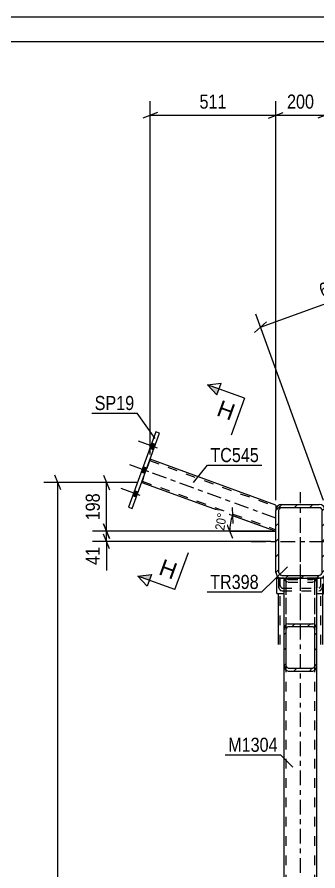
# Model space of a CAD drawing. Header units: millimetres. Extents: x -136 to 1053, y -541 to 300.
# Drawn here: x 777.4 to 838.5, y 126.4 to 299.9 of the extents above; entities that cross this region are included whole.
import ezdxf

# ---------------------------------------------------------------- set-up
doc = ezdxf.new("R2010")
doc.units = ezdxf.units.MM
doc.linetypes.add('DXK_LINE_DOT2', pattern=[3.9198, 1.9599, -1.9599])
doc.linetypes.add('DXK_LINE_DOT3', pattern=[5.9187, 2.979, -0.9799, 0.9799, -0.9799])
doc.styles.add('Arial', font='arial.ttf', dxfattribs={"height": 0.2})
doc.styles.add('Arial Narrow', font='ARIALN.TTF', dxfattribs={"height": 0.2})

# ---------------------------------------------------------------- blocks, each defined once
blk = doc.blocks.new('Unknown-335479020-1133')
at = {"color": 5, "linetype": 'Continuous'}
for p, q in [((1052.57, 299.9), (-136.43, 299.9)), ((1047.57, 294.9), (-131.43, 294.9))]:
    blk.add_line(p, q, dxfattribs=at)
blk = doc.blocks.new('Bolt-335479020-1914 - 1900')
at = {"linetype": 'Continuous'}
for points in [[(805.11, 212.02), (805.48, 213.05), (804.73, 213.33), (804.36, 212.29)], [(805.11, 212.02), (805.48, 213.05), (804.73, 213.33), (804.36, 212.29)], [(805.11, 212.02), (805.48, 213.05), (804.73, 213.33), (804.36, 212.29)], [(803.36, 207.2), (803.73, 208.24), (802.98, 208.51), (802.6, 207.48)], [(803.36, 207.2), (803.73, 208.24), (802.98, 208.51), (802.6, 207.48)], [(801.6, 202.39), (801.98, 203.42), (801.23, 203.69), (800.85, 202.66)], [(801.6, 202.39), (801.98, 203.42), (801.23, 203.69), (800.85, 202.66)], [(801.6, 202.39), (801.98, 203.42), (801.23, 203.69), (800.85, 202.66)]]:
    blk.add_hatch(color=1, dxfattribs=at).paths.add_polyline_path(points)
at = {"color": 1, "linetype": 'Continuous'}
for p, q in [((805.91, 212.31), (802.01, 213.73)), ((805.91, 212.31), (802.01, 213.73)), ((805.91, 212.31), (802.01, 213.73)), ((805.11, 212.02), (804.36, 212.29)), ((805.11, 212.02), (804.36, 212.29)), ((805.11, 212.02), (804.36, 212.29)), ((805.48, 213.05), (804.73, 213.33)), ((805.48, 213.05), (804.73, 213.33)), ((805.48, 213.05), (804.73, 213.33)), ((804.15, 207.5), (800.25, 208.92)), ((804.15, 207.5), (800.25, 208.92)), ((803.73, 208.24), (802.98, 208.51)), ((803.73, 208.24), (802.98, 208.51)), ((803.36, 207.2), (802.6, 207.48)), ((803.36, 207.2), (802.6, 207.48)), ((802.4, 202.68), (798.5, 204.1)), ((802.4, 202.68), (798.5, 204.1)), ((802.4, 202.68), (798.5, 204.1)), ((801.98, 203.42), (801.23, 203.69)), ((801.98, 203.42), (801.23, 203.69)), ((801.98, 203.42), (801.23, 203.69)), ((801.6, 202.39), (800.85, 202.66)), ((801.6, 202.39), (800.85, 202.66)), ((801.6, 202.39), (800.85, 202.66))]:
    blk.add_line(p, q, dxfattribs=at)
blk = doc.blocks.new('Part-335479020-1931 - 1900')
at = {"color": 7, "linetype": 'DXK_LINE_DOT3'}
blk.add_line((834.94, 177.85), (834.94, 193.18), dxfattribs=at)
at = {"color": 7, "linetype": 'DXK_LINE_DOT2'}
for p, q in [((839.44, 185.89), (830.44, 185.89)), ((830.44, 185.89), (830.84, 185.89)), ((830.44, 185.89), (830.44, 182.82)), ((830.84, 172.45), (830.84, 185.89)), ((839.04, 172.45), (839.04, 185.89)), ((839.44, 182.82), (839.44, 185.89)), ((830.44, 184.48), (830.5, 184.04)), ((830.87, 184.26), (830.84, 184.48)), ((831.24, 183.9), (831.09, 183.94)), ((831.24, 183.9), (838.64, 183.9)), ((838.79, 183.94), (838.64, 183.9)), ((839.04, 184.48), (839.01, 184.26)), ((839.38, 184.04), (839.44, 184.48)), ((830.93, 183.41), (831.24, 183.32)), ((831.24, 183.32), (838.64, 183.32)), ((838.64, 183.32), (838.95, 183.41))]:
    blk.add_line(p, q, dxfattribs=at)
at = {"color": 2, "linetype": 'Continuous'}
for p, q in [((830.44, 172.45), (830.44, 182.82)), ((839.44, 172.45), (839.44, 182.82))]:
    blk.add_line(p, q, dxfattribs=at)
at = {"color": 7, "linetype": 'DXK_LINE_DOT2'}
for centre, radius, start, end in [((831.53, 184.28), 1.06, 193.2949, 235.5336), ((831.39, 184.38), 0.532, 193.2949, 235.5336), ((838.49, 184.38), 0.532, 304.4664, 346.7051), ((838.34, 184.28), 1.06, 304.4664, 346.7051)]:
    blk.add_arc(centre, radius, start, end, dxfattribs=at)
blk = doc.blocks.new('Part-335479020-1923 - 1900')
at = {"linetype": 'Continuous'}
h = blk.add_hatch(dxfattribs=at)
h.set_pattern_fill('', scale=0.7, style=0, pattern_type=0)
h.set_pattern_definition([(45, (831.6393, 168.207), (-1.57154, 1.57154), [])])
h.paths.add_polyline_path([(831.64, 175.5), (831.64, 168.21), (831.7, 167.76), (831.87, 167.38), (832.13, 167.13), (832.44, 167.04), (837.44, 167.04), (837.75, 167.13), (838, 167.38), (838.18, 167.76), (838.24, 168.21), (838.24, 175.5), (838.18, 175.95), (838, 176.32), (837.75, 176.58), (837.44, 176.67), (832.44, 176.67), (832.13, 176.58), (831.87, 176.32), (831.7, 175.95)])
h.paths.add_polyline_path([(832.16, 175.91), (832.29, 176.04), (832.44, 176.08), (837.44, 176.08), (837.59, 176.04), (837.72, 175.91), (837.81, 175.72), (837.84, 175.5), (837.84, 168.21), (837.81, 167.98), (837.72, 167.79), (837.59, 167.67), (837.44, 167.62), (832.44, 167.62), (832.29, 167.67), (832.16, 167.79), (832.07, 167.98), (832.04, 168.21), (832.04, 175.5), (832.07, 175.72)])
at = {"color": 2, "linetype": 'Continuous'}
for p, q in [((831.64, 175.5), (831.64, 185.89)), ((838.24, 175.5), (838.24, 185.89)), ((831.7, 175.95), (831.64, 175.5)), ((831.64, 168.21), (831.64, 175.5)), ((832.04, 175.5), (832.07, 175.72)), ((832.04, 168.21), (832.04, 175.5)), ((832.44, 176.67), (832.13, 176.58)), ((832.29, 176.04), (832.44, 176.08)), ((832.44, 176.67), (837.44, 176.67)), ((832.44, 176.08), (837.44, 176.08)), ((837.75, 176.58), (837.44, 176.67)), ((837.44, 176.08), (837.59, 176.04)), ((837.81, 175.72), (837.84, 175.5)), ((837.84, 168.21), (837.84, 175.5)), ((838.24, 175.5), (838.18, 175.95)), ((838.24, 168.21), (838.24, 175.5)), ((831.64, 168.21), (831.7, 167.76)), ((832.07, 167.98), (832.04, 168.21)), ((832.13, 167.13), (832.44, 167.04)), ((832.44, 167.62), (832.29, 167.67)), ((832.44, 167.62), (837.44, 167.62)), ((832.44, 167.04), (837.44, 167.04)), ((837.59, 167.67), (837.44, 167.62)), ((837.44, 167.04), (837.75, 167.13)), ((837.84, 168.21), (837.81, 167.98)), ((838.18, 167.76), (838.24, 168.21))]:
    blk.add_line(p, q, dxfattribs=at)
at = {"color": 7, "linetype": 'DXK_LINE_DOT2'}
for p, q in [((838.24, 185.89), (831.64, 185.89)), ((831.64, 185.89), (831.7, 185.89)), ((831.7, 185.8), (831.69, 185.89)), ((832.04, 168.21), (832.04, 185.89)), ((832.13, 185.89), (832.16, 185.83)), ((832.16, 185.83), (832.29, 185.71)), ((832.29, 185.71), (832.44, 185.66)), ((832.44, 185.66), (837.44, 185.66)), ((837.44, 185.66), (837.59, 185.71)), ((837.59, 185.71), (837.72, 185.83)), ((837.72, 185.83), (837.75, 185.89)), ((837.84, 168.21), (837.84, 185.89)), ((838.19, 185.89), (838.18, 185.8)), ((832.44, 185.08), (832.13, 185.17)), ((832.44, 185.08), (837.44, 185.08)), ((837.75, 185.17), (837.44, 185.08)), ((831.64, 168.21), (831.64, 175.5)), ((838.24, 168.21), (838.24, 175.5))]:
    blk.add_line(p, q, dxfattribs=at)
for centre, start, end in [((832.73, 186.04), 193.3122, 235.563), ((837.14, 186.04), 304.437, 346.6878)]:
    blk.add_arc(centre, 1.06, start, end, dxfattribs=at)
at = {"color": 2, "linetype": 'Continuous'}
for centre, radius, start, end in [((832.73, 175.7), 1.06, 124.437, 166.6878), ((832.59, 175.6), 0.531, 124.437, 166.6878), ((837.29, 175.6), 0.531, 13.3122, 55.563), ((837.14, 175.7), 1.06, 13.3122, 55.563), ((832.73, 168.01), 1.06, 193.3122, 235.563), ((832.59, 168.11), 0.531, 193.3122, 235.563), ((837.29, 168.11), 0.531, 304.437, 346.6878), ((837.14, 168.01), 1.06, 304.437, 346.6878)]:
    blk.add_arc(centre, radius, start, end, dxfattribs=at)
blk = doc.blocks.new('Part-335479020-1949 - 1900')
at = {"color": 7, "linetype": 'DXK_LINE_DOT3'}
blk.add_line((834.94, 31.39), (834.94, 195.89), dxfattribs=at)
at = {"color": 7, "linetype": 'DXK_LINE_DOT2'}
for p, q in [((838.24, 185.89), (831.64, 185.89)), ((831.64, 185.89), (831.7, 185.89)), ((831.64, 168.21), (831.64, 185.89)), ((832.04, 41.39), (832.04, 185.89)), ((837.84, 41.39), (837.84, 185.89)), ((838.24, 168.21), (838.24, 185.89)), ((831.64, 41.39), (831.64, 59.34)), ((838.24, 41.39), (838.24, 59.34)), ((831.64, 41.39), (838.24, 41.39))]:
    blk.add_line(p, q, dxfattribs=at)
at = {"color": 2, "linetype": 'Continuous'}
for p, q in [((831.64, 59.34), (831.64, 168.21)), ((838.24, 59.34), (838.24, 168.21))]:
    blk.add_line(p, q, dxfattribs=at)
blk = doc.blocks.new('Part-335479020-1976 - 1900')
at = {"color": 7, "linetype": 'DXK_LINE_DOT2'}
for p, q in [((804.4, 210.07), (802.69, 205.37)), ((804.3, 209.79), (829.94, 200.45)), ((802.79, 205.65), (829.94, 195.77)), ((829.94, 200.77), (829.94, 200.59)), ((829.94, 195.45), (829.94, 199.69))]:
    blk.add_line(p, q, dxfattribs=at)
at = {"color": 2, "linetype": 'Continuous'}
for p, q in [((829.94, 200.77), (804.4, 210.07)), ((802.69, 205.37), (829.94, 195.45)), ((829.94, 200.77), (829.94, 200.72)), ((829.94, 200.72), (829.94, 200.59)), ((829.94, 200.59), (829.94, 200.13)), ((829.94, 200.13), (829.94, 199.69))]:
    blk.add_line(p, q, dxfattribs=at)
at = {"color": 7, "linetype": 'DXK_LINE_DOT3'}
blk.add_line((829.94, 198.11), (803.54, 207.72), dxfattribs=at)
blk = doc.blocks.new('Part-335479020-2061 - 1900')
at = {"color": 2, "linetype": 'Continuous'}
for p, q in [((805.57, 215.63), (800.01, 200.36)), ((800.76, 200.08), (806.32, 215.35)), ((806.32, 215.35), (805.57, 215.63)), ((800.01, 200.36), (800.76, 200.08))]:
    blk.add_line(p, q, dxfattribs=at)
blk = doc.blocks.new('Part-335479020-2111 - 1900')
at = {"color": 7, "linetype": 'DXK_LINE_DOT2'}
for p, q in [((839.74, 185.89), (838.24, 185.89)), ((838.24, 185.89), (838.24, 185.89)), ((838.74, 185.89), (838.24, 185.89)), ((838.24, 185.89), (838.24, 182.82)), ((838.24, 182.82), (839.74, 182.82)), ((839.74, 182.82), (839.74, 182.82))]:
    blk.add_line(p, q, dxfattribs=at)
at = {"color": 2, "linetype": 'Continuous'}
for p, q in [((839.74, 185.89), (838.74, 185.89)), ((839.74, 185.89), (839.74, 185.89)), ((839.74, 182.82), (839.74, 185.89)), ((838.24, 182.82), (839.74, 182.82))]:
    blk.add_line(p, q, dxfattribs=at)
blk = doc.blocks.new('Part-335479020-2114 - 1900')
at = {"color": 2, "linetype": 'Continuous'}
for p, q in [((830.14, 185.89), (830.14, 185.89)), ((830.14, 185.89), (831.14, 185.89)), ((830.14, 182.82), (830.14, 185.89)), ((830.14, 182.82), (831.64, 182.82))]:
    blk.add_line(p, q, dxfattribs=at)
at = {"color": 7, "linetype": 'DXK_LINE_DOT2'}
for p, q in [((831.64, 185.89), (830.14, 185.89)), ((831.14, 185.89), (831.64, 185.89)), ((831.64, 185.89), (831.64, 185.89)), ((831.64, 182.82), (831.64, 185.89)), ((830.14, 182.82), (830.14, 182.82)), ((830.14, 182.82), (831.64, 182.82))]:
    blk.add_line(p, q, dxfattribs=at)
blk = doc.blocks.new('Part-335479020-2156 - 1900')
at = {"linetype": 'Continuous'}
h = blk.add_hatch(dxfattribs=at)
h.set_pattern_fill('', scale=0.7, style=0, pattern_type=0)
h.set_pattern_definition([(45, (829.9393, 187.094), (-1.57154, 1.57154), [])])
h.paths.add_polyline_path([(829.94, 199.69), (829.94, 187.09), (830.03, 186.63), (830.29, 186.25), (830.68, 185.99), (831.14, 185.89), (838.74, 185.89), (839.2, 185.99), (839.59, 186.25), (839.85, 186.63), (839.94, 187.09), (839.94, 199.69), (839.85, 200.15), (839.59, 200.54), (839.2, 200.8), (838.74, 200.89), (831.14, 200.89), (830.68, 200.8), (830.29, 200.54), (830.03, 200.15)])
h.paths.add_polyline_path([(830.72, 200.12), (830.91, 200.25), (831.14, 200.29), (838.74, 200.29), (838.97, 200.25), (839.16, 200.12), (839.29, 199.92), (839.34, 199.69), (839.34, 187.09), (839.29, 186.86), (839.16, 186.67), (838.97, 186.54), (838.74, 186.49), (831.14, 186.49), (830.91, 186.54), (830.72, 186.67), (830.58, 186.86), (830.54, 187.09), (830.54, 199.69), (830.58, 199.92)])
at = {"color": 7, "linetype": 'DXK_LINE_DOT3'}
for p, q in [((834.94, 183.39), (834.94, 203.39)), ((824.94, 193.39), (844.94, 193.39))]:
    blk.add_line(p, q, dxfattribs=at)
at = {"color": 2, "linetype": 'Continuous'}
for p, q in [((830.03, 200.15), (829.94, 199.69)), ((829.94, 187.09), (829.94, 199.69)), ((830.54, 199.69), (830.58, 199.92)), ((830.54, 187.09), (830.54, 199.69)), ((831.14, 200.89), (830.68, 200.8)), ((830.91, 200.25), (831.14, 200.29)), ((831.14, 200.89), (838.74, 200.89)), ((831.14, 200.29), (838.74, 200.29)), ((839.2, 200.8), (838.74, 200.89)), ((838.74, 200.29), (838.97, 200.25)), ((839.29, 199.92), (839.34, 199.69)), ((839.34, 187.09), (839.34, 199.69)), ((839.94, 199.69), (839.85, 200.15)), ((839.94, 187.09), (839.94, 199.69)), ((829.94, 187.09), (830.03, 186.63)), ((830.58, 186.86), (830.54, 187.09)), ((830.68, 185.99), (831.14, 185.89)), ((831.14, 186.49), (830.91, 186.54)), ((831.14, 186.49), (838.74, 186.49)), ((831.14, 185.89), (838.74, 185.89)), ((838.97, 186.54), (838.74, 186.49)), ((838.74, 185.89), (839.2, 185.99)), ((839.34, 187.09), (839.29, 186.86)), ((839.85, 186.63), (839.94, 187.09))]:
    blk.add_line(p, q, dxfattribs=at)
for centre, radius, start, end in [((831.14, 199.69), 1.2, 112.5, 157.5), ((831.14, 199.69), 0.6, 112.5, 157.5), ((838.74, 199.69), 0.6, 22.5, 67.5), ((838.74, 199.69), 1.2, 22.5, 67.5), ((831.14, 187.09), 1.2, 202.5, 247.5), ((831.14, 187.09), 0.6, 202.5, 247.5), ((838.74, 187.09), 0.6, 292.5, 337.5), ((838.74, 187.09), 1.2, 292.5, 337.5)]:
    blk.add_arc(centre, radius, start, end, dxfattribs=at)
blk = doc.blocks.new('StraightDimension-335479020-2560 - 1900')
at = {"color": 7, "linetype": 'Continuous'}
for p, q in [((829.94, 201.77), (829.94, 282.8)), ((839.94, 201.75), (839.94, 282.8)), ((828.44, 279.35), (831.44, 280.55)), ((829.94, 279.95), (839.94, 279.95)), ((841.44, 280.55), (838.44, 279.35))]:
    blk.add_line(p, q, dxfattribs=at)
at = {"color": 0}
blk.add_wipeout([(838.28, 280.7), (838.28, 284.9), (831.6, 284.9), (831.6, 280.7)], dxfattribs=at)
at = {"color": 3, "style": 'Arial Narrow'}
blk.add_text('200', height=2.863, dxfattribs=at).set_placement((832.2, 281.3))
blk = doc.blocks.new('AngleDimension-335479020-2299 - 1900')
at = {"color": 7, "linetype": 'Continuous'}
for p, q in [((821.08, 200.27), (821.18, 197.04)), ((821.13, 198.66), (829.94, 195.45)), ((821.17, 193.95), (819.97, 196.95)), ((828.94, 195.45), (820.57, 195.45)), ((820.57, 195.45), (829.94, 195.45))]:
    blk.add_line(p, q, dxfattribs=at)
blk.add_arc((829.94, 195.45), 9.37, 160, 180, dxfattribs=at)
at = {"color": 0}
blk.add_wipeout([(820.49, 199.3), (817.74, 199.79), (816.99, 195.55), (819.75, 195.06)], dxfattribs=at)
at = {"color": 3, "style": 'Arial Narrow'}
blk.add_text('20°', height=1.909, rotation=80.0021, dxfattribs=at).set_placement((819.42, 195.53))
blk = doc.blocks.new('StraightDimension-335479020-2458 - 1900')
at = {"color": 7, "linetype": 'Continuous'}
for p, q in [((786.28, 203.87), (785.08, 206.87)), ((801.69, 205.37), (782.83, 205.37)), ((785.68, 32.31), (785.68, 205.37))]:
    blk.add_line(p, q, dxfattribs=at)
blk = doc.blocks.new('StraightDimension-335479020-2491 - 1900')
at = {"color": 7, "linetype": 'Continuous'}
for p, q in [((794.93, 206.87), (796.13, 203.87)), ((801.69, 205.37), (792.68, 205.37)), ((795.53, 195.45), (795.53, 205.37)), ((796.13, 193.95), (794.93, 196.95)), ((828.94, 195.45), (792.68, 195.45))]:
    blk.add_line(p, q, dxfattribs=at)
at = {"color": 0}
blk.add_wipeout([(794.78, 203.75), (790.58, 203.75), (790.58, 197.07), (794.78, 197.07)], dxfattribs=at)
at = {"color": 3, "style": 'Arial Narrow'}
blk.add_text('198', height=2.863, rotation=90.0002, dxfattribs=at).set_placement((794.18, 197.67))
blk = doc.blocks.new('StraightDimension-335479020-2502 - 1900')
at = {"color": 7, "linetype": 'Continuous'}
for p, q in [((794.93, 196.95), (796.13, 193.95)), ((828.94, 195.45), (792.68, 195.45)), ((796.13, 191.89), (794.93, 194.89)), ((795.53, 193.39), (795.53, 195.45)), ((828.94, 193.39), (792.68, 193.39))]:
    blk.add_line(p, q, dxfattribs=at)
at = {"color": 0}
blk.add_wipeout([(794.78, 192.87), (790.58, 192.87), (790.58, 188.01), (794.78, 188.01)], dxfattribs=at)
at = {"color": 7, "linetype": 'Continuous'}
blk.add_line((795.53, 193.39), (795.53, 187.49), dxfattribs=at)
blk.add_line((795.53, 193.39), (795.53, 187.49), dxfattribs=at)
at = {"color": 3, "style": 'Arial Narrow'}
blk.add_text('41', height=2.863, rotation=90.0002, dxfattribs=at).set_placement((794.18, 188.61))
blk = doc.blocks.new('StraightDimension-335479020-2541 - 1900')
at = {"color": 7, "linetype": 'Continuous'}
for p, q in [((804.4, 211.07), (804.4, 282.8)), ((829.94, 201.77), (829.94, 282.8)), ((805.9, 280.55), (802.9, 279.35)), ((804.4, 279.95), (829.94, 279.95)), ((828.44, 279.35), (831.44, 280.55))]:
    blk.add_line(p, q, dxfattribs=at)
at = {"color": 0}
blk.add_wipeout([(820.51, 280.7), (820.51, 284.9), (813.83, 284.9), (813.83, 280.7)], dxfattribs=at)
at = {"color": 3, "style": 'Arial Narrow'}
blk.add_text('511', height=2.863, dxfattribs=at).set_placement((814.43, 281.3))
blk = doc.blocks.new('StraightDimension-335479020-2577 - 1900')
at = {"color": 7, "linetype": 'Continuous'}
for p, q in [((839.94, 201.75), (839.94, 282.8)), ((939.94, 238.17), (939.94, 282.8)), ((841.44, 280.55), (838.44, 279.35)), ((839.94, 279.95), (939.94, 279.95)), ((938.44, 279.35), (941.44, 280.55))]:
    blk.add_line(p, q, dxfattribs=at)
at = {"color": 0}
blk.add_wipeout([(894.2, 280.7), (894.2, 284.9), (885.68, 284.9), (885.68, 280.7)], dxfattribs=at)
at = {"color": 3, "style": 'Arial Narrow'}
blk.add_text('2000', height=2.863, dxfattribs=at).set_placement((886.28, 281.3))
blk = doc.blocks.new('StraightDimension-335479020-14829 - 1900')
at = {"color": 7, "linetype": 'Continuous'}
for p, q in [((865.1, 228.67), (857.04, 250.88)), ((826.83, 236.88), (858.01, 248.21)), ((856.8, 247.13), (859.21, 249.28)), ((839.6, 201.71), (825.85, 239.56)), ((828.03, 237.96), (825.62, 235.81))]:
    blk.add_line(p, q, dxfattribs=at)
at = {"color": 0}
blk.add_wipeout([(845.3, 244.39), (843.87, 248.34), (837.59, 246.06), (839.02, 242.11)], dxfattribs=at)
at = {"color": 3, "style": 'Arial Narrow'}
blk.add_text('664', height=2.863, rotation=19.9618, dxfattribs=at).set_placement((839.38, 242.88))
blk = doc.blocks.new('Mark-335479020-1945 - 1900')
at = {"color": 0}
blk.add_wipeout([(830.3, 150.64), (830.3, 153.64), (820.25, 153.64), (820.25, 150.64)], dxfattribs=at)
blk.add_wipeout([(830.3, 150.64), (830.3, 153.64), (820.25, 153.64), (820.25, 150.64)], dxfattribs=at)
at = {"color": 30, "linetype": 'Continuous'}
for p in [(819.65, 150.04), (833.4, 147.54)]:
    blk.add_line(p, (830.9, 150.04), dxfattribs=at)
at = {"color": 3, "style": 'Arial Narrow'}
blk.add_text('M1304', height=2.863, dxfattribs=at).set_placement((820.25, 150.64))
blk = doc.blocks.new('Mark-335479020-1972 - 1900')
at = {"color": 0}
blk.add_wipeout([(826.49, 209.5), (826.49, 212.5), (816.63, 212.5), (816.63, 209.5)], dxfattribs=at)
blk.add_wipeout([(826.49, 209.5), (826.49, 212.5), (816.63, 212.5), (816.63, 209.5)], dxfattribs=at)
at = {"color": 30, "linetype": 'Continuous'}
for p, q in [((813.2, 205.36), (816.03, 208.9)), ((816.03, 208.9), (827.09, 208.9))]:
    blk.add_line(p, q, dxfattribs=at)
at = {"color": 3, "style": 'Arial Narrow'}
blk.add_text('TC545', height=2.863, dxfattribs=at).set_placement((816.63, 209.5))
blk = doc.blocks.new('Mark-335479020-2057 - 1900')
at = {"color": 0}
blk.add_wipeout([(801.18, 220.07), (801.18, 223.07), (793.14, 223.07), (793.14, 220.07)], dxfattribs=at)
blk.add_wipeout([(801.18, 220.07), (801.18, 223.07), (793.14, 223.07), (793.14, 220.07)], dxfattribs=at)
at = {"color": 30, "linetype": 'Continuous'}
for p in [(792.54, 219.47), (805.39, 214.29)]:
    blk.add_line(p, (801.78, 219.47), dxfattribs=at)
at = {"color": 3, "style": 'Arial Narrow'}
blk.add_text('SP19', height=2.863, dxfattribs=at).set_placement((793.14, 220.07))
blk = doc.blocks.new('Mark-335479020-2152 - 1900')
at = {"color": 0}
blk.add_wipeout([(826.46, 183.72), (826.46, 186.72), (816.59, 186.72), (816.59, 183.72)], dxfattribs=at)
blk.add_wipeout([(826.46, 183.72), (826.46, 186.72), (816.59, 186.72), (816.59, 183.72)], dxfattribs=at)
at = {"color": 30, "linetype": 'Continuous'}
for p in [(832.28, 188.21), (815.99, 183.12)]:
    blk.add_line(p, (827.06, 183.12), dxfattribs=at)
at = {"color": 3, "style": 'Arial Narrow'}
blk.add_text('TR398', height=2.863, dxfattribs=at).set_placement((816.59, 183.72))
blk = doc.blocks.new('SectionMark-335479020-2664 - 1900')
at = {"linetype": 'Continuous'}
blk.add_hatch(color=6, dxfattribs=at).paths.add_polyline_path([(804.69, 186.67), (804.26, 185.49), (801.91, 186.35)])
at = {"color": 6, "linetype": 'Continuous'}
for p, q in [((816.06, 225.22), (818.84, 225.54)), ((801.91, 186.35), (804.69, 186.67)), ((803.83, 184.32), (801.91, 186.35)), ((804.69, 186.67), (803.83, 184.32))]:
    blk.add_line(p, q, dxfattribs=at)
at = {"color": 0, "linetype": 'Continuous'}
for points in [[(820.84, 217.89), (822.04, 221.18), (818.87, 222.33), (817.68, 219.04)], [(809.09, 185.6), (810.29, 188.89), (807.12, 190.04), (805.92, 186.75)]]:
    blk.add_wipeout(points, dxfattribs=at)
at = {"linetype": 'Continuous'}
blk.add_hatch(color=6, dxfattribs=at).paths.add_polyline_path([(818.41, 224.36), (817.98, 223.19), (816.06, 225.22)])
at = {"color": 6, "linetype": 'Continuous'}
for p, q in [((817.98, 223.19), (818.84, 225.54)), ((823.58, 222.48), (816.06, 225.22)), ((816.06, 225.22), (817.98, 223.19)), ((823.58, 222.48), (820.84, 214.96)), ((809.43, 183.61), (812.17, 191.13)), ((809.43, 183.61), (801.91, 186.35))]:
    blk.add_line(p, q, dxfattribs=at)
at = {"color": 3, "linetype": 'Continuous', "style": 'Arial'}
for p in [(817.68, 219.04), (805.92, 186.75)]:
    blk.add_text('H', height=3.34, rotation=-20.002, dxfattribs=at).set_placement(p)

msp = doc.modelspace()

# ---------------------------------------------------------------- block references
for name in ['Unknown-335479020-1133', 'Part-335479020-2061 - 1900', 'Bolt-335479020-1914 - 1900', 'Part-335479020-1976 - 1900', 'Part-335479020-2156 - 1900', 'Part-335479020-1949 - 1900', 'Part-335479020-1931 - 1900', 'Part-335479020-2114 - 1900', 'Part-335479020-1923 - 1900', 'Part-335479020-2111 - 1900']:
    msp.add_blockref(name, (0, 0))

# ---------------------------------------------------------------- next in the draw order: block references
for name in ['StraightDimension-335479020-2560 - 1900', 'StraightDimension-335479020-2458 - 1900', 'AngleDimension-335479020-2299 - 1900', 'Mark-335479020-1945 - 1900']:
    msp.add_blockref(name, (0, 0))

# ---------------------------------------------------------------- next in the draw order: block references
for name in ['StraightDimension-335479020-2577 - 1900', 'StraightDimension-335479020-2491 - 1900']:
    msp.add_blockref(name, (0, 0))

# ---------------------------------------------------------------- next in the draw order: block references
for name in ['StraightDimension-335479020-2541 - 1900', 'StraightDimension-335479020-2502 - 1900']:
    msp.add_blockref(name, (0, 0))

# ---------------------------------------------------------------- next in the draw order: block references
for name in ['StraightDimension-335479020-14829 - 1900', 'Mark-335479020-2057 - 1900', 'Mark-335479020-2152 - 1900']:
    msp.add_blockref(name, (0, 0))

# ---------------------------------------------------------------- next in the draw order: block references
msp.add_blockref('Mark-335479020-1972 - 1900', (0, 0))

# ---------------------------------------------------------------- next in the draw order: block references
msp.add_blockref('SectionMark-335479020-2664 - 1900', (0, 0))

doc.saveas('drawing.dxf')
